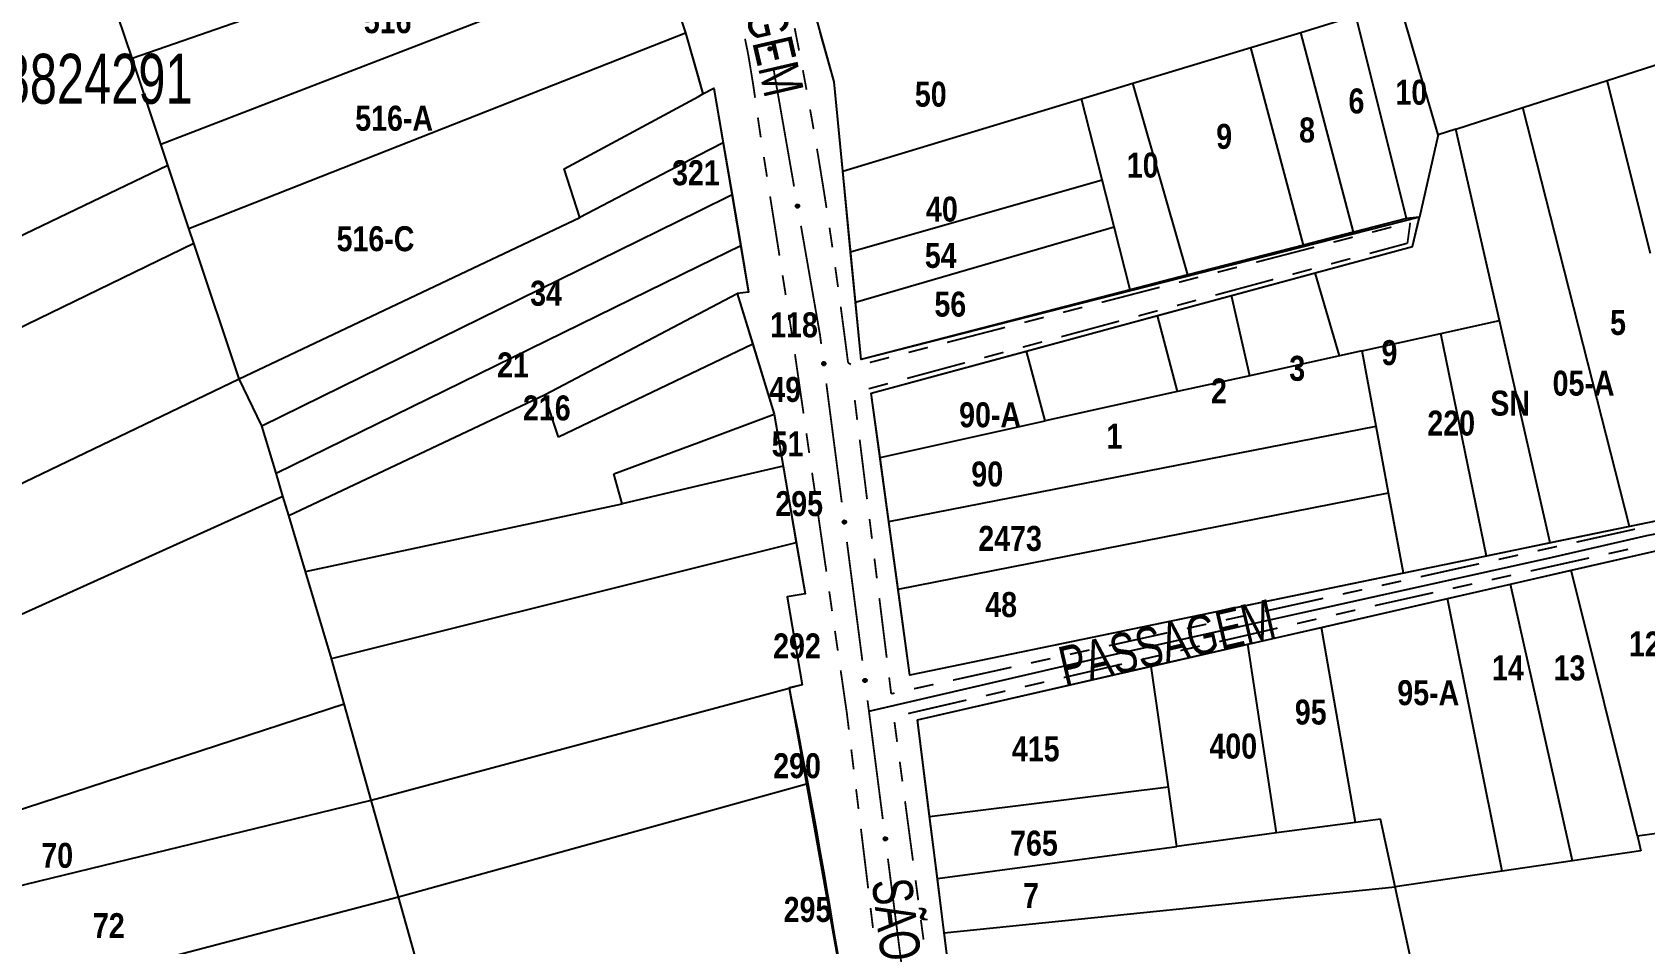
# Model space of a CAD drawing. Extents: x 203591 to 208218, y 4854879 to 4857795.
# Drawn here: x 204570.4 to 204731.9, y 4855539.9 to 4855631.2 of the extents above; entities that cross this region are included whole.
import ezdxf
from ezdxf.enums import TextEntityAlignment as Align

# ---------------------------------------------------------------- set-up
doc = ezdxf.new("R2010")
doc.units = 0
doc.header["$LTSCALE"] = 1.5
doc.header["$MEASUREMENT"] = 0
doc.linetypes.add('PHANTOMX2', pattern=[5, 2.5, -0.5, 0.5, -0.5, 0.5, -0.5])
doc.linetypes.add('TRACO_05', pattern=[11, 7, -1, 0.5, -1, 0.5, -1])
for name, color, linetype in [('CD-MALHA-LOTES', 40, 'CONTINUOUS'), ('CD_TXT_QUADRA', 7, 'CONTINUOUS'), ('RU-QUADRAS', 210, 'CONTINUOUS'), ('SV-EIXO-RUA-N-PAV', 6, 'CONTINUOUS'), ('SV-RUA-NAO-PAV-S-GUIA-C-GUIA', 7, 'PHANTOMX2'), ('SV-TXT-RUA-N-PAV-S-GUIA-C-GUIA', 7, 'CONTINUOUS'), ('Th_NmrPorta', 7, 'CONTINUOUS')]:
    doc.layers.add(name, color=color, linetype=linetype)
doc.styles.add('ARIAL', font='ARIAL.TTF')
doc.styles.get("Standard").update_dxf_attribs({"font": 'swisscbo.ttf'})

msp = doc.modelspace()

# ---------------------------------------------------------------- linework, layer by layer
at = {"layer": 'CD-MALHA-LOTES', "linetype": 'Continuous', "flags": 128}
for points in [[(204580.35, 4855628.56), (204630.86, 4855646.11)], [(204583.23, 4855619.95), (204633.14, 4855639.21)], [(204633.14, 4855639.21), (204635.81, 4855631.1)], [(204580.35, 4855628.56), (204578.19, 4855635)], [(204697.48, 4855631.15), (204703, 4855632.83)], [(204708.08, 4855612.51), (204703, 4855632.83)], [(204711.23, 4855620.87), (204707.36, 4855634.15)], [(204586.06, 4855611.49), (204635.81, 4855631.1)], [(204635.81, 4855631.1), (204637.11, 4855626.56)], [(204650.71, 4855626.2), (204649.32, 4855631.17)], [(204680.63, 4855626.05), (204692.48, 4855629.64)], [(204692.48, 4855629.64), (204697.48, 4855631.15)], [(204697.74, 4855609.84), (204692.48, 4855629.64)], [(204702.77, 4855611.14), (204697.48, 4855631.15)], [(204583.23, 4855619.95), (204580.35, 4855628.56)], [(204728.18, 4855626.33), (204737.62, 4855629.37)], [(204637.11, 4855626.56), (204637.57, 4855624.98)], [(204625.23, 4855612.61), (204623.65, 4855617.48), (204637.11, 4855624.73)], [(204637.11, 4855624.73), (204637.57, 4855624.98)], [(204637.57, 4855624.98), (204638.67, 4855625.57)], [(204638.67, 4855625.57), (204639.6, 4855620.1)], [(204651.58, 4855617.24), (204650.71, 4855626.2)], [(204675.49, 4855624.49), (204680.63, 4855626.05)], [(204686.17, 4855606.85), (204680.63, 4855626.05)], [(204719.73, 4855623.61), (204728.18, 4855626.33)], [(204732.51, 4855609.01), (204728.18, 4855626.33)], [(204651.58, 4855617.24), (204675.49, 4855624.49)], [(204677.57, 4855616.38), (204675.49, 4855624.49)], [(204713.01, 4855621.45), (204719.73, 4855623.61)], [(204730.41, 4855581.65), (204719.73, 4855623.61)], [(204583.94, 4855617.84), (204583.23, 4855619.95)], [(204639.6, 4855620.1), (204637.11, 4855618.8)], [(204639.6, 4855620.1), (204640.48, 4855614.91)], [(204711.23, 4855620.87), (204709.36, 4855612.64)], [(204713.01, 4855621.45), (204711.23, 4855620.87)], [(204717.39, 4855602.29), (204713.01, 4855621.45)], [(204637.11, 4855618.8), (204625.23, 4855612.61)], [(204536.87, 4855595.26), (204583.94, 4855617.84)], [(204586.06, 4855611.49), (204583.94, 4855617.84)], [(204652.36, 4855609.17), (204651.58, 4855617.24)], [(204652.36, 4855609.17), (204677.57, 4855616.38)], [(204678.77, 4855611.68), (204677.57, 4855616.38)], [(204637.11, 4855613.25), (204640.48, 4855614.91)], [(204640.48, 4855614.91), (204641.35, 4855609.81)], [(204591.1, 4855596.44), (204625.23, 4855612.61)], [(204593.37, 4855591.75), (204637.11, 4855613.25)], [(204708.08, 4855612.51), (204702.77, 4855611.14)], [(204709.36, 4855612.64), (204708.08, 4855612.51)], [(204708.69, 4855609.71), (204709.31, 4855612.4)], [(204709.31, 4855612.4), (204709.36, 4855612.64)], [(204586.55, 4855610.04), (204586.06, 4855611.49)], [(204652.85, 4855604.13), (204678.77, 4855611.68)], [(204680.38, 4855605.35), (204678.77, 4855611.68)], [(204702.77, 4855611.14), (204697.74, 4855609.84)], [(204541.08, 4855587.96), (204586.55, 4855610.04)], [(204591.1, 4855596.44), (204586.55, 4855610.04)], [(204637.11, 4855607.73), (204641.35, 4855609.81)], [(204641.35, 4855609.81), (204642.14, 4855605.14)], [(204652.85, 4855604.13), (204652.36, 4855609.17)], [(204697.74, 4855609.84), (204686.17, 4855606.85)], [(204698.92, 4855607.06), (204708.69, 4855609.71)], [(204594.79, 4855587), (204637.11, 4855607.73)], [(204690.52, 4855604.79), (204698.92, 4855607.06)], [(204701.36, 4855598.75), (204698.92, 4855607.06)], [(204680.38, 4855605.35), (204653.41, 4855598.39)], [(204686.17, 4855606.85), (204680.38, 4855605.35)], [(204637.11, 4855602.95), (204640.99, 4855604.99)], [(204642.14, 4855605.14), (204640.99, 4855604.99)], [(204640.99, 4855604.99), (204642.55, 4855599.91)], [(204653.41, 4855598.39), (204652.85, 4855604.13)], [(204683.12, 4855602.78), (204690.52, 4855604.79)], [(204692.36, 4855596.75), (204690.52, 4855604.79)], [(204621.69, 4855594.84), (204637.11, 4855602.95)], [(204669.98, 4855599.22), (204683.12, 4855602.78)], [(204685.12, 4855595.16), (204683.12, 4855602.78)], [(204711.52, 4855600.99), (204717.39, 4855602.29)], [(204722.48, 4855580.01), (204717.39, 4855602.29)], [(204703.62, 4855599.25), (204711.52, 4855600.99)], [(204716.09, 4855578.69), (204711.52, 4855600.99)], [(204642.55, 4855599.91), (204637.11, 4855597.31)], [(204642.55, 4855599.91), (204644.71, 4855592.89)], [(204654.43, 4855595), (204669.98, 4855599.22)], [(204671.86, 4855592.22), (204669.98, 4855599.22)], [(204703.62, 4855599.25), (204701.36, 4855598.75)], [(204705.03, 4855591.7), (204703.62, 4855599.25)], [(204637.11, 4855597.31), (204623.08, 4855590.61)], [(204701.36, 4855598.75), (204692.36, 4855596.75)], [(204548.08, 4855575.8), (204591.1, 4855596.44)], [(204593.37, 4855591.75), (204591.1, 4855596.44)], [(204692.36, 4855596.75), (204685.12, 4855595.16)], [(204596.06, 4855582.76), (204621.69, 4855594.84)], [(204623.08, 4855590.61), (204621.69, 4855594.84)], [(204655.31, 4855588.56), (204654.43, 4855595)], [(204685.12, 4855595.16), (204671.86, 4855592.22)], [(204637.11, 4855590.07), (204644.71, 4855592.89)], [(204644.71, 4855592.89), (204645.62, 4855587.7)], [(204594.79, 4855587), (204593.37, 4855591.75)], [(204655.31, 4855588.56), (204671.86, 4855592.22)], [(204656.2, 4855582.14), (204705.03, 4855591.7)], [(204706.27, 4855585.02), (204705.03, 4855591.7)], [(204628.63, 4855586.92), (204637.11, 4855590.07)], [(204645.62, 4855587.7), (204637.11, 4855585.71)], [(204645.62, 4855587.7), (204646.92, 4855580.06)], [(204656.2, 4855582.14), (204655.31, 4855588.56)], [(204595.48, 4855584.69), (204594.79, 4855587)], [(204629.48, 4855583.93), (204628.63, 4855586.92)], [(204553.79, 4855565.88), (204595.48, 4855584.69)], [(204596.06, 4855582.76), (204595.48, 4855584.69)], [(204637.11, 4855585.71), (204629.48, 4855583.93)], [(204657.13, 4855575.37), (204706.27, 4855585.02)], [(204707.77, 4855576.98), (204706.27, 4855585.02)], [(204597.74, 4855577.15), (204596.06, 4855582.76)], [(204597.74, 4855577.15), (204629.48, 4855583.93)], [(204738.91, 4855583.4), (204730.41, 4855581.65)], [(204657.13, 4855575.37), (204656.2, 4855582.14)], [(204730.41, 4855581.65), (204722.48, 4855580.01)], [(204637.11, 4855577.61), (204646.92, 4855580.06)], [(204646.92, 4855580.06), (204647.8, 4855574.92)], [(204722.48, 4855580.01), (204716.09, 4855578.69)], [(204716.09, 4855578.69), (204707.77, 4855576.98)], [(204724.56, 4855577.27), (204733.97, 4855579.43)], [(204600.34, 4855568.44), (204597.74, 4855577.15)], [(204600.34, 4855568.44), (204637.11, 4855577.61)], [(204707.77, 4855576.98), (204658.31, 4855566.77)], [(204718.5, 4855575.89), (204724.56, 4855577.27)], [(204731.21, 4855550.64), (204724.56, 4855577.27)], [(204647.8, 4855574.92), (204646.01, 4855574.6)], [(204658.31, 4855566.77), (204657.13, 4855575.37)], [(204712.19, 4855574.45), (204718.5, 4855575.89)], [(204724.72, 4855548.17), (204718.5, 4855575.89)], [(204646.01, 4855574.6), (204647.51, 4855565.79)], [(204699.55, 4855571.55), (204712.19, 4855574.45)], [(204717.67, 4855547.13), (204712.19, 4855574.45)], [(204692.18, 4855569.87), (204699.55, 4855571.55)], [(204702.96, 4855552.01), (204699.55, 4855571.55)], [(204682.5, 4855567.65), (204692.18, 4855569.87)], [(204695.06, 4855550.95), (204692.18, 4855569.87)], [(204601.62, 4855563.89), (204600.34, 4855568.44)], [(204659.07, 4855562.29), (204682.5, 4855567.65)], [(204684.21, 4855555.57), (204682.5, 4855567.65)], [(204637.11, 4855563.01), (204646.210325, 4855565.442587)], [(204647.51, 4855565.79), (204646.210325, 4855565.442587)], [(204646.210325, 4855565.442587), (204647.93, 4855555.88)], [(204560.11, 4855550.38), (204601.62, 4855563.89)], [(204604.33, 4855554.24), (204601.62, 4855563.89)], [(204604.33, 4855554.24), (204637.11, 4855563.01)], [(204660.28, 4855552.6), (204659.07, 4855562.29)], [(204637.11, 4855552.88), (204647.93, 4855555.88)], [(204647.93, 4855555.88), (204651.56, 4855535.65)], [(204660.28, 4855552.6), (204684.21, 4855555.57)], [(204685.05, 4855549.61), (204684.21, 4855555.57)], [(204562.02, 4855543.96), (204604.33, 4855554.24)], [(204607.06, 4855544.54), (204604.33, 4855554.24)], [(204607.06, 4855544.54), (204637.11, 4855552.88)], [(204661.06, 4855546.4), (204660.28, 4855552.6)], [(204702.96, 4855552.01), (204695.06, 4855550.95)], [(204705.48, 4855552.34), (204702.96, 4855552.01)], [(204706.95, 4855545.56), (204705.48, 4855552.34)], [(204695.06, 4855550.95), (204685.05, 4855549.61)], [(204737.43, 4855551.5), (204731.21, 4855550.64)], [(204731.21, 4855550.64), (204731.57, 4855549.17)], [(204661.06, 4855546.4), (204685.05, 4855549.61)], [(204731.57, 4855549.17), (204724.72, 4855548.17)], [(204724.72, 4855548.17), (204717.67, 4855547.13)], [(204661.74, 4855540.95), (204661.06, 4855546.4)], [(204661.74, 4855540.95), (204706.95, 4855545.56)], [(204717.67, 4855547.13), (204706.95, 4855545.56)], [(204708.88, 4855536.62), (204706.95, 4855545.56)], [(204565.12, 4855533.57), (204607.06, 4855544.54)], [(204612.48, 4855525.3), (204607.06, 4855544.54)], [(204662.96, 4855531.2), (204661.74, 4855540.95)]]:
    msp.add_lwpolyline(points, dxfattribs=at)
at = {"layer": 'RU-QUADRAS', "color": 6, "linetype": 'Continuous'}
msp.add_lwpolyline([(204783.67, 4855592.64), (204658.31, 4855566.77), (204654.43, 4855595), (204708.69, 4855609.71), (204709.36, 4855612.64), (204653.41, 4855598.39), (204650.71, 4855626.2), (204641.58, 4855658.99), (204639.63, 4855663.65), (204629.73, 4855691.07), (204626.11, 4855702.7), (204619.88, 4855716.78), (204614.55, 4855726.08), (204609.49, 4855745.78), (204632.33, 4855748.65), (204643.03, 4855747.46), (204656.64, 4855749.08), (204658.61, 4855739.04), (204685.7, 4855710.3), (204695, 4855712.84), (204738.62, 4855691.71)], dxfattribs=at)
msp.add_lwpolyline([(204620.81, 4855676.61), (204635.81, 4855631.1), (204637.57, 4855624.98), (204638.67, 4855625.57), (204642.14, 4855605.14), (204640.99, 4855604.99), (204644.71, 4855592.89), (204647.8, 4855574.92), (204646.01, 4855574.6), (204647.51, 4855565.79), (204646.2, 4855565.5, -0.0158906828), (204654.03, 4855518.84), (204575.11, 4855500.06), (204560.11, 4855550.38), (204553.79, 4855565.88), (204496.43, 4855665.53)], format="xyb", dxfattribs=at)
msp.add_lwpolyline([(204659.07, 4855562.29), (204733.97, 4855579.43), (204787.36, 4855589.02), (204791.6, 4855566.03), (204736.86, 4855557.14), (204737.43, 4855551.5), (204792.87, 4855559.82), (204807.96, 4855441.75), (204791.17, 4855438.37), (204783.87, 4855488.3), (204780.2, 4855487.77, 0.0142833439), (204787.22, 4855438.86), (204678.96, 4855420.38, -0.0119844634), (204672.33, 4855476.88), (204675.86, 4855483.51), (204717.81, 4855491.44), (204717.44, 4855493.68), (204672.05, 4855485.13), (204669.79, 4855498.67), (204667.11, 4855498.11)], format="xyb", close=True, dxfattribs=at)
at = {"layer": 'SV-EIXO-RUA-N-PAV', "flags": 128}
for points in [[(204644.373498, 4855629.66181), (204644.413911, 4855629.634264), (204644.443011, 4855629.602325), (204644.459615, 4855629.568701), (204644.466539, 4855629.535162), (204644.469759, 4855629.500052), (204644.465196, 4855629.463938), (204644.451252, 4855629.424978), (204644.423903, 4855629.384244), (204644.389226, 4855629.356584), (204644.357132, 4855629.338542), (204644.322575, 4855629.329308), (204644.288416, 4855629.326751), (204644.251059, 4855629.332732), (204644.211714, 4855629.347248), (204644.171421, 4855629.37574), (204644.143106, 4855629.407247), (204644.1279, 4855629.440192), (204644.118837, 4855629.474992), (204644.115979, 4855629.510875), (204644.120663, 4855629.5463), (204644.13535, 4855629.585887), (204644.163998, 4855629.625285), (204644.195101, 4855629.653884), (204644.227823, 4855629.669548), (204644.262285, 4855629.6777), (204644.29746, 4855629.681357), (204644.333954, 4855629.678281), (204644.373498, 4855629.66181)], [(204647.126775, 4855613.900482), (204647.167188, 4855613.872936), (204647.196288, 4855613.840997), (204647.212892, 4855613.807372), (204647.219817, 4855613.773834), (204647.223037, 4855613.738724), (204647.218473, 4855613.70261), (204647.204529, 4855613.663649), (204647.177181, 4855613.622916), (204647.142503, 4855613.595256), (204647.110409, 4855613.577214), (204647.075853, 4855613.56798), (204647.041693, 4855613.565423), (204647.004337, 4855613.571404), (204646.964992, 4855613.58592), (204646.924698, 4855613.614412), (204646.896384, 4855613.645919), (204646.881178, 4855613.678864), (204646.872114, 4855613.713664), (204646.869257, 4855613.749547), (204646.873941, 4855613.784972), (204646.888628, 4855613.824559), (204646.917275, 4855613.863957), (204646.948378, 4855613.892556), (204646.981101, 4855613.90822), (204647.015562, 4855613.916372), (204647.050737, 4855613.920029), (204647.087231, 4855613.916953), (204647.126775, 4855613.900482)], [(204649.762589, 4855598.116409), (204649.801762, 4855598.087126), (204649.829442, 4855598.053948), (204649.844564, 4855598.019632), (204649.850019, 4855597.985823), (204649.851705, 4855597.950606), (204649.84557, 4855597.914726), (204649.829941, 4855597.87641), (204649.800842, 4855597.836908), (204649.764991, 4855597.810786), (204649.732141, 4855597.794161), (204649.697214, 4855597.786443), (204649.662976, 4855597.785379), (204649.625916, 4855597.792983), (204649.587241, 4855597.809201), (204649.548228, 4855597.839423), (204649.521315, 4855597.872135), (204649.50756, 4855597.905712), (204649.500023, 4855597.940873), (204649.498733, 4855597.976847), (204649.504958, 4855598.012034), (204649.521357, 4855598.050944), (204649.551696, 4855598.089054), (204649.584016, 4855598.116269), (204649.617391, 4855598.130492), (204649.652175, 4855598.137133), (204649.687476, 4855598.139253), (204649.723801, 4855598.134588), (204649.762589, 4855598.116409)], [(204651.825895, 4855582.250005), (204651.865069, 4855582.220722), (204651.892748, 4855582.187544), (204651.90787, 4855582.153228), (204651.913325, 4855582.119419), (204651.915011, 4855582.084202), (204651.908877, 4855582.048322), (204651.893247, 4855582.010006), (204651.864148, 4855581.970504), (204651.828297, 4855581.944383), (204651.795447, 4855581.927758), (204651.760521, 4855581.920039), (204651.726282, 4855581.918975), (204651.689222, 4855581.926579), (204651.650548, 4855581.942798), (204651.611535, 4855581.973019), (204651.584621, 4855582.005731), (204651.570867, 4855582.039308), (204651.563329, 4855582.07447), (204651.56204, 4855582.110444), (204651.568264, 4855582.14563), (204651.584663, 4855582.18454), (204651.615002, 4855582.22265), (204651.647322, 4855582.249866), (204651.680697, 4855582.264088), (204651.715481, 4855582.270729), (204651.750782, 4855582.272849), (204651.787107, 4855582.268185), (204651.825895, 4855582.250005)], [(204653.889202, 4855566.383601), (204653.928375, 4855566.354318), (204653.956054, 4855566.321141), (204653.971176, 4855566.286824), (204653.976631, 4855566.253015), (204653.978317, 4855566.217799), (204653.972183, 4855566.181918), (204653.956553, 4855566.143603), (204653.927454, 4855566.1041), (204653.891604, 4855566.077979), (204653.858753, 4855566.061354), (204653.823827, 4855566.053636), (204653.789588, 4855566.052571), (204653.752528, 4855566.060176), (204653.713854, 4855566.076394), (204653.674841, 4855566.106615), (204653.647928, 4855566.139328), (204653.634173, 4855566.172904), (204653.626636, 4855566.208066), (204653.625346, 4855566.24404), (204653.63157, 4855566.279226), (204653.647969, 4855566.318136), (204653.678308, 4855566.356247), (204653.710628, 4855566.383462), (204653.744003, 4855566.397684), (204653.778787, 4855566.404326), (204653.814088, 4855566.406446), (204653.850413, 4855566.401781), (204653.889202, 4855566.383601)], [(204655.935534, 4855550.514852), (204655.974668, 4855550.485517), (204656.002303, 4855550.452302), (204656.017378, 4855550.417965), (204656.022788, 4855550.384149), (204656.024426, 4855550.34893), (204656.018244, 4855550.313058), (204656.002563, 4855550.274764), (204655.973411, 4855550.2353), (204655.937525, 4855550.209227), (204655.904652, 4855550.192647), (204655.869716, 4855550.184975), (204655.835476, 4855550.183957), (204655.798426, 4855550.191611), (204655.759773, 4855550.207881), (204655.720801, 4855550.238155), (204655.693932, 4855550.270904), (204655.680222, 4855550.304499), (204655.672732, 4855550.33967), (204655.671491, 4855550.375646), (204655.677763, 4855550.410824), (204655.694214, 4855550.449712), (204655.724604, 4855550.487782), (204655.756961, 4855550.514953), (204655.790355, 4855550.529131), (204655.825147, 4855550.535725), (204655.860452, 4855550.537798), (204655.89677, 4855550.533084), (204655.935534, 4855550.514852)]]:
    msp.add_lwpolyline(points, close=True, dxfattribs=at)
for points in [[(204644.13535, 4855629.585887), (204644.211714, 4855629.347248)], [(204644.151842, 4855629.602067), (204644.230359, 4855629.342901)], [(204644.163998, 4855629.625285), (204644.251059, 4855629.332732)], [(204644.178936, 4855629.637274), (204644.26789, 4855629.33422)], [(204644.195101, 4855629.653884), (204644.288416, 4855629.326751)], [(204644.211302, 4855629.658165), (204644.304482, 4855629.330916)], [(204644.227823, 4855629.669548), (204644.322575, 4855629.329308)], [(204644.245076, 4855629.670991), (204644.336977, 4855629.335207)], [(204644.262285, 4855629.6777), (204644.357132, 4855629.338542)], [(204644.281603, 4855629.675986), (204644.374079, 4855629.35277)], [(204644.29746, 4855629.681357), (204644.389226, 4855629.356584)], [(204644.316382, 4855629.675136), (204644.40621, 4855629.375005)], [(204644.333954, 4855629.678281), (204644.423903, 4855629.384244)], [(204644.352099, 4855629.668908), (204644.435118, 4855629.407759)], [(204644.373498, 4855629.66181), (204644.451252, 4855629.424978)], [(204644.394901, 4855629.645911), (204644.456536, 4855629.45167)], [(204644.413911, 4855629.634264), (204644.465196, 4855629.463938)], [(204644.430578, 4855629.616129), (204644.464982, 4855629.490546)], [(204644.443011, 4855629.602325), (204644.469759, 4855629.500052)], [(204644.115979, 4855629.510875), (204644.143106, 4855629.407247)], [(204644.119694, 4855629.524422), (204644.155677, 4855629.39773)], [(204644.120663, 4855629.5463), (204644.171421, 4855629.37574)], [(204644.131298, 4855629.561078), (204644.189775, 4855629.369056)], [(204646.869257, 4855613.749547), (204646.896384, 4855613.645919)], [(204646.872972, 4855613.763093), (204646.908955, 4855613.636401)], [(204646.873941, 4855613.784972), (204646.924698, 4855613.614412)], [(204646.884576, 4855613.79975), (204646.943052, 4855613.607728)], [(204646.888628, 4855613.824559), (204646.964992, 4855613.58592)], [(204646.905119, 4855613.840739), (204646.983636, 4855613.581573)], [(204646.917275, 4855613.863957), (204647.004337, 4855613.571404)], [(204646.932214, 4855613.875946), (204647.021167, 4855613.572892)], [(204646.948378, 4855613.892556), (204647.041693, 4855613.565423)], [(204646.964579, 4855613.896837), (204647.057759, 4855613.569588)], [(204646.981101, 4855613.90822), (204647.075853, 4855613.56798)], [(204646.998353, 4855613.909663), (204647.090254, 4855613.573879)], [(204647.015562, 4855613.916372), (204647.110409, 4855613.577214)], [(204647.034881, 4855613.914658), (204647.127357, 4855613.591442)], [(204647.050737, 4855613.920029), (204647.142503, 4855613.595256)], [(204647.069659, 4855613.913807), (204647.159487, 4855613.613677)], [(204647.087231, 4855613.916953), (204647.177181, 4855613.622916)], [(204647.105376, 4855613.90758), (204647.188395, 4855613.646431)], [(204647.126775, 4855613.900482), (204647.204529, 4855613.663649)], [(204647.148179, 4855613.884583), (204647.209814, 4855613.690342)], [(204647.167188, 4855613.872936), (204647.218473, 4855613.70261)], [(204647.183855, 4855613.8548), (204647.21826, 4855613.729218)], [(204647.196288, 4855613.840997), (204647.223037, 4855613.738724)], [(204649.498733, 4855597.976847), (204649.521315, 4855597.872135)], [(204649.503035, 4855597.990219), (204649.533459, 4855597.862078)], [(204649.504958, 4855598.012034), (204649.548228, 4855597.839423)], [(204649.516227, 4855598.026335), (204649.566274, 4855597.831945)], [(204649.521357, 4855598.050944), (204649.587241, 4855597.809201)], [(204649.538539, 4855598.066388), (204649.605679, 4855597.804045)], [(204649.551696, 4855598.089054), (204649.625916, 4855597.792983)], [(204649.567142, 4855598.10038), (204649.642796, 4855597.793736)], [(204649.584016, 4855598.116269), (204649.662976, 4855597.785379)], [(204649.600388, 4855598.11984), (204649.679209, 4855597.788839)], [(204649.617391, 4855598.130492), (204649.697214, 4855597.786443)], [(204649.63469, 4855598.131181), (204649.71186, 4855597.791709)], [(204649.652175, 4855598.137133), (204649.732141, 4855597.794161)], [(204649.6714, 4855598.134578), (204649.749693, 4855597.807637)], [(204649.687476, 4855598.139253), (204649.764991, 4855597.810786)], [(204649.706108, 4855598.132212), (204649.782763, 4855597.82845)], [(204649.723801, 4855598.134588), (204649.800842, 4855597.836908)], [(204649.74152, 4855598.124433), (204649.813071, 4855597.859911)], [(204649.762589, 4855598.116409), (204649.829941, 4855597.87641)], [(204649.783279, 4855598.099591), (204649.836384, 4855597.902847)], [(204649.801762, 4855598.087126), (204649.84557, 4855597.914726)], [(204649.817623, 4855598.068281), (204649.846518, 4855597.941317)], [(204649.829442, 4855598.053948), (204649.851705, 4855597.950606)], [(204651.56204, 4855582.110444), (204651.584621, 4855582.005731)], [(204651.566342, 4855582.123815), (204651.596765, 4855581.995674)], [(204651.568264, 4855582.14563), (204651.611535, 4855581.973019)], [(204651.579533, 4855582.159931), (204651.62958, 4855581.965541)], [(204651.584663, 4855582.18454), (204651.650548, 4855581.942798)], [(204651.601845, 4855582.199985), (204651.668985, 4855581.937641)], [(204651.615002, 4855582.22265), (204651.689222, 4855581.926579)], [(204651.630449, 4855582.233977), (204651.706102, 4855581.927332)], [(204651.647322, 4855582.249866), (204651.726282, 4855581.918975)], [(204651.663694, 4855582.253436), (204651.742515, 4855581.922435)], [(204651.680697, 4855582.264088), (204651.760521, 4855581.920039)], [(204651.697996, 4855582.264777), (204651.775166, 4855581.925305)], [(204651.715481, 4855582.270729), (204651.795447, 4855581.927758)], [(204651.734706, 4855582.268175), (204651.812999, 4855581.941233)], [(204651.750782, 4855582.272849), (204651.828297, 4855581.944383)], [(204651.769414, 4855582.265808), (204651.846069, 4855581.962046)], [(204651.787107, 4855582.268185), (204651.864148, 4855581.970504)], [(204651.804826, 4855582.258029), (204651.876378, 4855581.993508)], [(204651.825895, 4855582.250005), (204651.893247, 4855582.010006)], [(204651.846585, 4855582.233187), (204651.89969, 4855582.036443)], [(204651.865069, 4855582.220722), (204651.908877, 4855582.048322)], [(204651.880929, 4855582.201877), (204651.909824, 4855582.074914)], [(204651.892748, 4855582.187544), (204651.915011, 4855582.084202)], [(204653.625346, 4855566.24404), (204653.647928, 4855566.139328)], [(204653.629648, 4855566.257411), (204653.660072, 4855566.129271)], [(204653.63157, 4855566.279226), (204653.674841, 4855566.106615)], [(204653.642839, 4855566.293527), (204653.692887, 4855566.099138)], [(204653.647969, 4855566.318136), (204653.713854, 4855566.076394)], [(204653.665151, 4855566.333581), (204653.732291, 4855566.071238)], [(204653.678308, 4855566.356247), (204653.752528, 4855566.060176)], [(204653.693755, 4855566.367573), (204653.769408, 4855566.060928)], [(204653.710628, 4855566.383462), (204653.789588, 4855566.052571)], [(204653.727001, 4855566.387032), (204653.805821, 4855566.056031)], [(204653.744003, 4855566.397684), (204653.823827, 4855566.053636)], [(204653.761302, 4855566.398373), (204653.838472, 4855566.058901)], [(204653.778787, 4855566.404326), (204653.858753, 4855566.061354)], [(204653.798013, 4855566.401771), (204653.876305, 4855566.074829)], [(204653.814088, 4855566.406446), (204653.891604, 4855566.077979)], [(204653.832721, 4855566.399404), (204653.909375, 4855566.095642)], [(204653.850413, 4855566.401781), (204653.927454, 4855566.1041)], [(204653.868133, 4855566.391625), (204653.939684, 4855566.127104)], [(204653.889202, 4855566.383601), (204653.956553, 4855566.143603)], [(204653.909891, 4855566.366784), (204653.962997, 4855566.17004)], [(204653.928375, 4855566.354318), (204653.972183, 4855566.181918)], [(204653.944235, 4855566.335473), (204653.97313, 4855566.20851)], [(204653.956054, 4855566.321141), (204653.978317, 4855566.217799)], [(204655.677763, 4855550.410824), (204655.720801, 4855550.238155)], [(204655.689051, 4855550.42511), (204655.738837, 4855550.230653)], [(204655.694214, 4855550.449712), (204655.759773, 4855550.207881)], [(204655.711416, 4855550.465134), (204655.778204, 4855550.2027)], [(204655.724604, 4855550.487782), (204655.798426, 4855550.191611)], [(204655.740066, 4855550.499087), (204655.815307, 4855550.192341)], [(204655.756961, 4855550.514953), (204655.835476, 4855550.183957)], [(204655.773338, 4855550.518502), (204655.851713, 4855550.187395)], [(204655.790355, 4855550.529131), (204655.869716, 4855550.184975)], [(204655.807655, 4855550.529796), (204655.884368, 4855550.190221)], [(204655.825147, 4855550.535725), (204655.904652, 4855550.192647)], [(204655.84437, 4855550.533145), (204655.922222, 4855550.206098)], [(204655.860452, 4855550.537798), (204655.937525, 4855550.209227)], [(204655.879074, 4855550.530732), (204655.95532, 4855550.226867)], [(204655.89677, 4855550.533084), (204655.973411, 4855550.2353)], [(204655.914476, 4855550.522905), (204655.985671, 4855550.258287)], [(204655.935534, 4855550.514852), (204656.002563, 4855550.274764)], [(204655.956201, 4855550.498007), (204656.009042, 4855550.301192)], [(204655.974668, 4855550.485517), (204656.018244, 4855550.313058)], [(204655.990503, 4855550.466651), (204656.019227, 4855550.339648)], [(204656.002303, 4855550.452302), (204656.024426, 4855550.34893)], [(204655.671491, 4855550.375646), (204655.693932, 4855550.270904)], [(204655.675811, 4855550.389012), (204655.706062, 4855550.26083)]]:
    msp.add_lwpolyline(points, dxfattribs=at)
at = {"layer": 'SV-EIXO-RUA-N-PAV', "const_width": 0.18, "flags": 128}
for points in [[(204644.633944, 4855627.531165), (204646.698902, 4855615.710168)], [(204647.387221, 4855611.769836), (204649.280099, 4855600.933923)], [(204649.280099, 4855600.933923), (204649.3, 4855600.82)], [(204649.3, 4855600.82), (204649.414043, 4855599.943033)], [(204649.92987, 4855595.976432), (204651.477349, 4855584.076629)], [(204651.993176, 4855580.110028), (204653.540655, 4855568.210225)], [(204654.056482, 4855564.243624), (204654.185439, 4855563.251974)], [(204654.185439, 4855563.251974), (204654.2, 4855563.14)], [(204654.2, 4855563.14), (204655.589444, 4855552.341943)], [(204656.099937, 4855548.374653), (204657.631415, 4855536.47278)]]:
    msp.add_lwpolyline(points, dxfattribs=at)
at = {"layer": 'SV-EIXO-RUA-N-PAV', "linetype": 'TRACO_05', "const_width": 0.18, "flags": 128}
msp.add_lwpolyline([(204654.2, 4855563.14), (204678.56, 4855568.78), (204704.24, 4855574.48), (204722.33, 4855578.48), (204732.26, 4855580.76), (204756.46, 4855585.25), (204790.32, 4855591.97)], dxfattribs=at)
at = {"layer": 'SV-RUA-NAO-PAV-S-GUIA-C-GUIA', "const_width": 0.18, "flags": 128}
for points in [[(204646.75565, 4855631.573272), (204647.00768, 4855630.3078)], [(204642.087204, 4855629.018793), (204641.780224, 4855630.511905)], [(204647.00768, 4855630.3078), (204647.04866, 4855630.102031)], [(204647.04866, 4855630.102031), (204647.198691, 4855629.326215)], [(204642.165046, 4855628.549548), (204642.087204, 4855629.018793)], [(204642.577955, 4855626.060462), (204642.165046, 4855628.549548)], [(204647.578426, 4855627.362595), (204647.618211, 4855627.156862)], [(204647.618211, 4855627.156862), (204647.944881, 4855625.39646)], [(204642.646561, 4855625.588524), (204642.577955, 4855626.060462)], [(204642.790419, 4855624.598926), (204642.646561, 4855625.588524)], [(204648.303782, 4855623.42894), (204648.653513, 4855621.459755)], [(204643.215131, 4855621.60339), (204643.070173, 4855622.618589)], [(204643.361189, 4855620.639894), (204643.215131, 4855621.60339)], [(204643.983049, 4855616.688538), (204643.670428, 4855618.663954)], [(204648.990273, 4855619.488316), (204649.129228, 4855618.671093)], [(204649.129228, 4855618.671093), (204649.477921, 4855616.52823)], [(204649.477921, 4855616.52823), (204649.611028, 4855615.710237)], [(204649.611028, 4855615.710237), (204649.792965, 4855614.553206)], [(204645.233532, 4855608.786874), (204644.29567, 4855614.713122)], [(204649.792965, 4855614.553206), (204649.844037, 4855614.228413)], [(204649.844037, 4855614.228413), (204649.946073, 4855613.564998)], [(204708.443218, 4855612.079134), (204708.17889, 4855610.096678)], [(204650.246388, 4855611.587677), (204650.295365, 4855611.262286)], [(204650.295365, 4855611.262286), (204650.3932, 4855610.598513)], [(204650.3932, 4855610.598513), (204650.514121, 4855609.778107)], [(204700.756009, 4855610.133983), (204702.691925, 4855610.636209)], [(204704.627841, 4855611.138435), (204706.563756, 4855611.640661)], [(204708.17889, 4855610.096678), (204708.17, 4855610.03)], [(204650.514121, 4855609.778107), (204650.538525, 4855609.60913)], [(204693.012347, 4855608.12508), (204698.820094, 4855609.631757)], [(204702.442502, 4855608.483043), (204700.511689, 4855607.961544)], [(204708.17, 4855610.03), (204704.373315, 4855609.004542)], [(204650.822568, 4855607.629404), (204650.938907, 4855606.807832)], [(204689.140516, 4855607.120628), (204691.076431, 4855607.622854)], [(204698.580876, 4855607.440045), (204696.650063, 4855606.918546)], [(204645.858774, 4855604.836042), (204645.546153, 4855606.811458)], [(204650.938907, 4855606.807832), (204651.099956, 4855605.648735)], [(204677.525022, 4855604.107273), (204683.332769, 4855605.61395)], [(204685.268685, 4855606.116176), (204687.2046, 4855606.618402)], [(204694.71925, 4855606.397047), (204688.926811, 4855604.83255)], [(204651.370742, 4855603.667153), (204651.503638, 4855602.676023)], [(204686.995998, 4855604.311051), (204685.065185, 4855603.789552)], [(204646.484016, 4855600.88521), (204646.171395, 4855602.860626)], [(204651.503638, 4855602.676023), (204651.547546, 4855602.348561)], [(204651.547546, 4855602.348561), (204651.6351, 4855601.684702)], [(204669.78136, 4855602.098369), (204671.717276, 4855602.600595)], [(204679.272746, 4855602.225055), (204673.480307, 4855600.660558)], [(204673.653191, 4855603.102821), (204675.589107, 4855603.605047)], [(204683.134372, 4855603.268053), (204681.203559, 4855602.746554)], [(204651.6351, 4855601.684702), (204651.743688, 4855600.861359)], [(204651.743688, 4855600.861359), (204651.765633, 4855600.693258)], [(204651.765633, 4855600.693258), (204651.8, 4855600.43)], [(204651.8, 4855600.43), (204652.024031, 4855598.710021)], [(204662.037698, 4855600.089466), (204667.845444, 4855601.596143)], [(204647.644903, 4855592.969978), (204646.785978, 4855598.90818)], [(204658.165866, 4855599.085014), (204660.101782, 4855599.58724)], [(204667.687868, 4855599.096062), (204665.757055, 4855598.574563)], [(204671.549494, 4855600.139059), (204669.618681, 4855599.61756)], [(204652.024031, 4855598.710021), (204652.11, 4855598.05)], [(204652.11, 4855598.05), (204652.399505, 4855597.88263)], [(204654.294035, 4855598.080562), (204656.229951, 4855598.582788)], [(204663.826242, 4855598.053064), (204658.033803, 4855596.488567)], [(204656.10299, 4855595.967068), (204654.172177, 4855595.445569)], [(204652.781095, 4855594.319211), (204653.027189, 4855592.334409)], [(204648.217519, 4855589.011176), (204647.931211, 4855590.990577)], [(204653.273283, 4855590.349607), (204654.011565, 4855584.395202)], [(204648.790135, 4855585.052374), (204648.503827, 4855587.031775)], [(204649.935368, 4855577.134771), (204649.076443, 4855583.072974)], [(204654.257659, 4855582.410401), (204654.503753, 4855580.425599)], [(204725.114122, 4855580.087734), (204730.971492, 4855581.388201)], [(204721.209208, 4855579.220757), (204723.161665, 4855579.654245)], [(204654.749847, 4855578.440797), (204654.995941, 4855576.455996)], [(204709.494468, 4855576.619823), (204715.351838, 4855577.92029)], [(204717.304295, 4855578.353779), (204719.256752, 4855578.787268)], [(204726.371628, 4855578.498131), (204720.514753, 4855577.195437)], [(204730.276212, 4855579.366593), (204728.32392, 4855578.932362)], [(204705.589554, 4855575.752845), (204707.542011, 4855576.186334)], [(204718.562461, 4855576.761206), (204716.610169, 4855576.326975)], [(204650.507984, 4855573.175969), (204650.221676, 4855575.15537)], [(204701.684189, 4855574.887907), (204703.637097, 4855575.319359)], [(204710.753294, 4855575.024282), (204704.896419, 4855573.721588)], [(204714.657878, 4855575.892744), (204712.705586, 4855575.458513)], [(204655.242035, 4855574.471194), (204655.980317, 4855568.516789)], [(204693.872557, 4855573.162101), (204699.731281, 4855574.456456)], [(204702.946294, 4855573.277805), (204700.997726, 4855572.827155)], [(204686.060925, 4855571.436295), (204688.013833, 4855571.867746)], [(204695.152024, 4855571.475205), (204689.306322, 4855570.123256)], [(204689.966741, 4855572.299198), (204691.919649, 4855572.730649)], [(204699.049159, 4855572.376505), (204697.100592, 4855571.925855)], [(204651.0806, 4855569.217168), (204650.794292, 4855571.196569)], [(204678.249293, 4855569.710488), (204684.108017, 4855571.004843)], [(204670.437662, 4855567.984682), (204672.39057, 4855568.416133)], [(204674.343478, 4855568.847585), (204676.296385, 4855569.279036)], [(204683.46062, 4855568.771306), (204681.512053, 4855568.320656)], [(204687.357755, 4855569.672606), (204685.409188, 4855569.221956)], [(204651.99, 4855562.93), (204651.366908, 4855567.237767)], [(204656.226411, 4855566.531987), (204656.349458, 4855565.539586)], [(204662.62603, 4855566.258875), (204668.484754, 4855567.55323)], [(204679.563486, 4855567.870006), (204673.717784, 4855566.518056)], [(204656.349458, 4855565.539586), (204656.43, 4855564.89)], [(204656.43, 4855564.89), (204656.767306, 4855564.96452)], [(204658.720214, 4855565.395972), (204660.673122, 4855565.827423)], [(204667.872082, 4855565.166107), (204665.923514, 4855564.715457)], [(204671.769216, 4855566.067407), (204669.820649, 4855565.616757)], [(204663.974947, 4855564.264807), (204658.129245, 4855562.912857)], [(204652.068208, 4855562.287338), (204651.99, 4855562.93)], [(204652.189011, 4855561.294662), (204652.068208, 4855562.287338)], [(204656.759195, 4855562.061833), (204657.02392, 4855560.079431)], [(204652.672224, 4855557.323956), (204652.430618, 4855559.309309)], [(204657.288646, 4855558.097028), (204657.553371, 4855556.114625)], [(204653.155436, 4855553.35325), (204652.91383, 4855555.338603)], [(204657.818096, 4855554.132223), (204658.612273, 4855548.185015)], [(204654.121861, 4855545.411838), (204653.397042, 4855551.367897)], [(204658.876998, 4855546.202612), (204659.141723, 4855544.220209)], [(204654.605073, 4855541.441132), (204654.363467, 4855543.426485)], [(204659.406449, 4855542.237806), (204659.671174, 4855540.255404)]]:
    msp.add_lwpolyline(points, dxfattribs=at)

# ---------------------------------------------------------------- texts
at = {"layer": 'CD_TXT_QUADRA', "style": 'ARIAL', "width": 0.7}
msp.add_text('318824291', height=5, dxfattribs=at).set_placement((204561.95, 4855624))
at = {"layer": 'SV-TXT-RUA-N-PAV-S-GUIA-C-GUIA', "style": 'ARIAL', "width": 0.7}
for s, rotation, p in [('PASSAGEM', 283, (204638.87, 4855645.83)), ('PASSAGEM', 13, (204673.827687, 4855565.592358)), ('SÃO', 277, (204654.47, 4855546.14))]:
    msp.add_text(s, height=4, rotation=rotation, dxfattribs=at).set_placement(p)
at = {"layer": 'Th_NmrPorta', "color": 1}
for s, p in [('516', (204603.580366, 4855632.319086)), ('10', (204706.966612, 4855625.149561)), ('50', (204658.803303, 4855624.955389)), ('6', (204702.256612, 4855624.279561)), ('516-A', (204602.720366, 4855622.549086)), ('9', (204689.003604, 4855620.733115)), ('8', (204697.313604, 4855621.373115)), ('321', (204634.470366, 4855617.089086)), ('10', (204680.043604, 4855617.853115)), ('40', (204659.923303, 4855613.445389)), ('516-C', (204600.850366, 4855610.479086)), ('54', (204659.803303, 4855608.805389)), ('34', (204620.250366, 4855605.019086)), ('56', (204660.763303, 4855603.925389)), ('118', (204644.301549, 4855601.850604)), ('5', (204728.474927, 4855602.090114)), ('21', (204616.940366, 4855597.839086)), ('9', (204705.566612, 4855599.069561)), ('3', (204696.326612, 4855597.499561)), ('05-A', (204722.714927, 4855596.010114)), ('49', (204644.221549, 4855595.380604)), ('2', (204688.476612, 4855595.229561)), ('216', (204619.530366, 4855593.529086)), ('90-A', (204663.241549, 4855592.840604)), ('SN', (204716.474927, 4855594.010114)), ('220', (204710.164927, 4855592.010114)), ('51', (204644.451549, 4855589.920604)), ('1', (204678.006612, 4855590.699561)), ('90', (204664.461549, 4855586.910604)), ('295', (204644.821549, 4855583.940604)), ('2473', (204665.161549, 4855580.460604)), ('48', (204665.861549, 4855573.830604)), ('292', (204644.601549, 4855569.690604)), ('120', (204730.363078, 4855569.883304)), ('14', (204716.643078, 4855567.483304)), ('13', (204722.813078, 4855567.483304)), ('95-A', (204707.153078, 4855565.003304)), ('95', (204696.883078, 4855563.063304)), ('415', (204668.531178, 4855559.375142)), ('400', (204688.323078, 4855559.653304)), ('290', (204644.610366, 4855557.689086)), ('765', (204668.351178, 4855549.935142)), ('70', (204571.260366, 4855548.709086)), ('7', (204669.641178, 4855544.685142)), ('295', (204645.660366, 4855543.289086)), ('72', (204576.430366, 4855541.669086))]:
    msp.add_text(s, height=2.5, dxfattribs=at).set_placement(p, align=Align.MIDDLE_LEFT)

doc.saveas('drawing.dxf')
